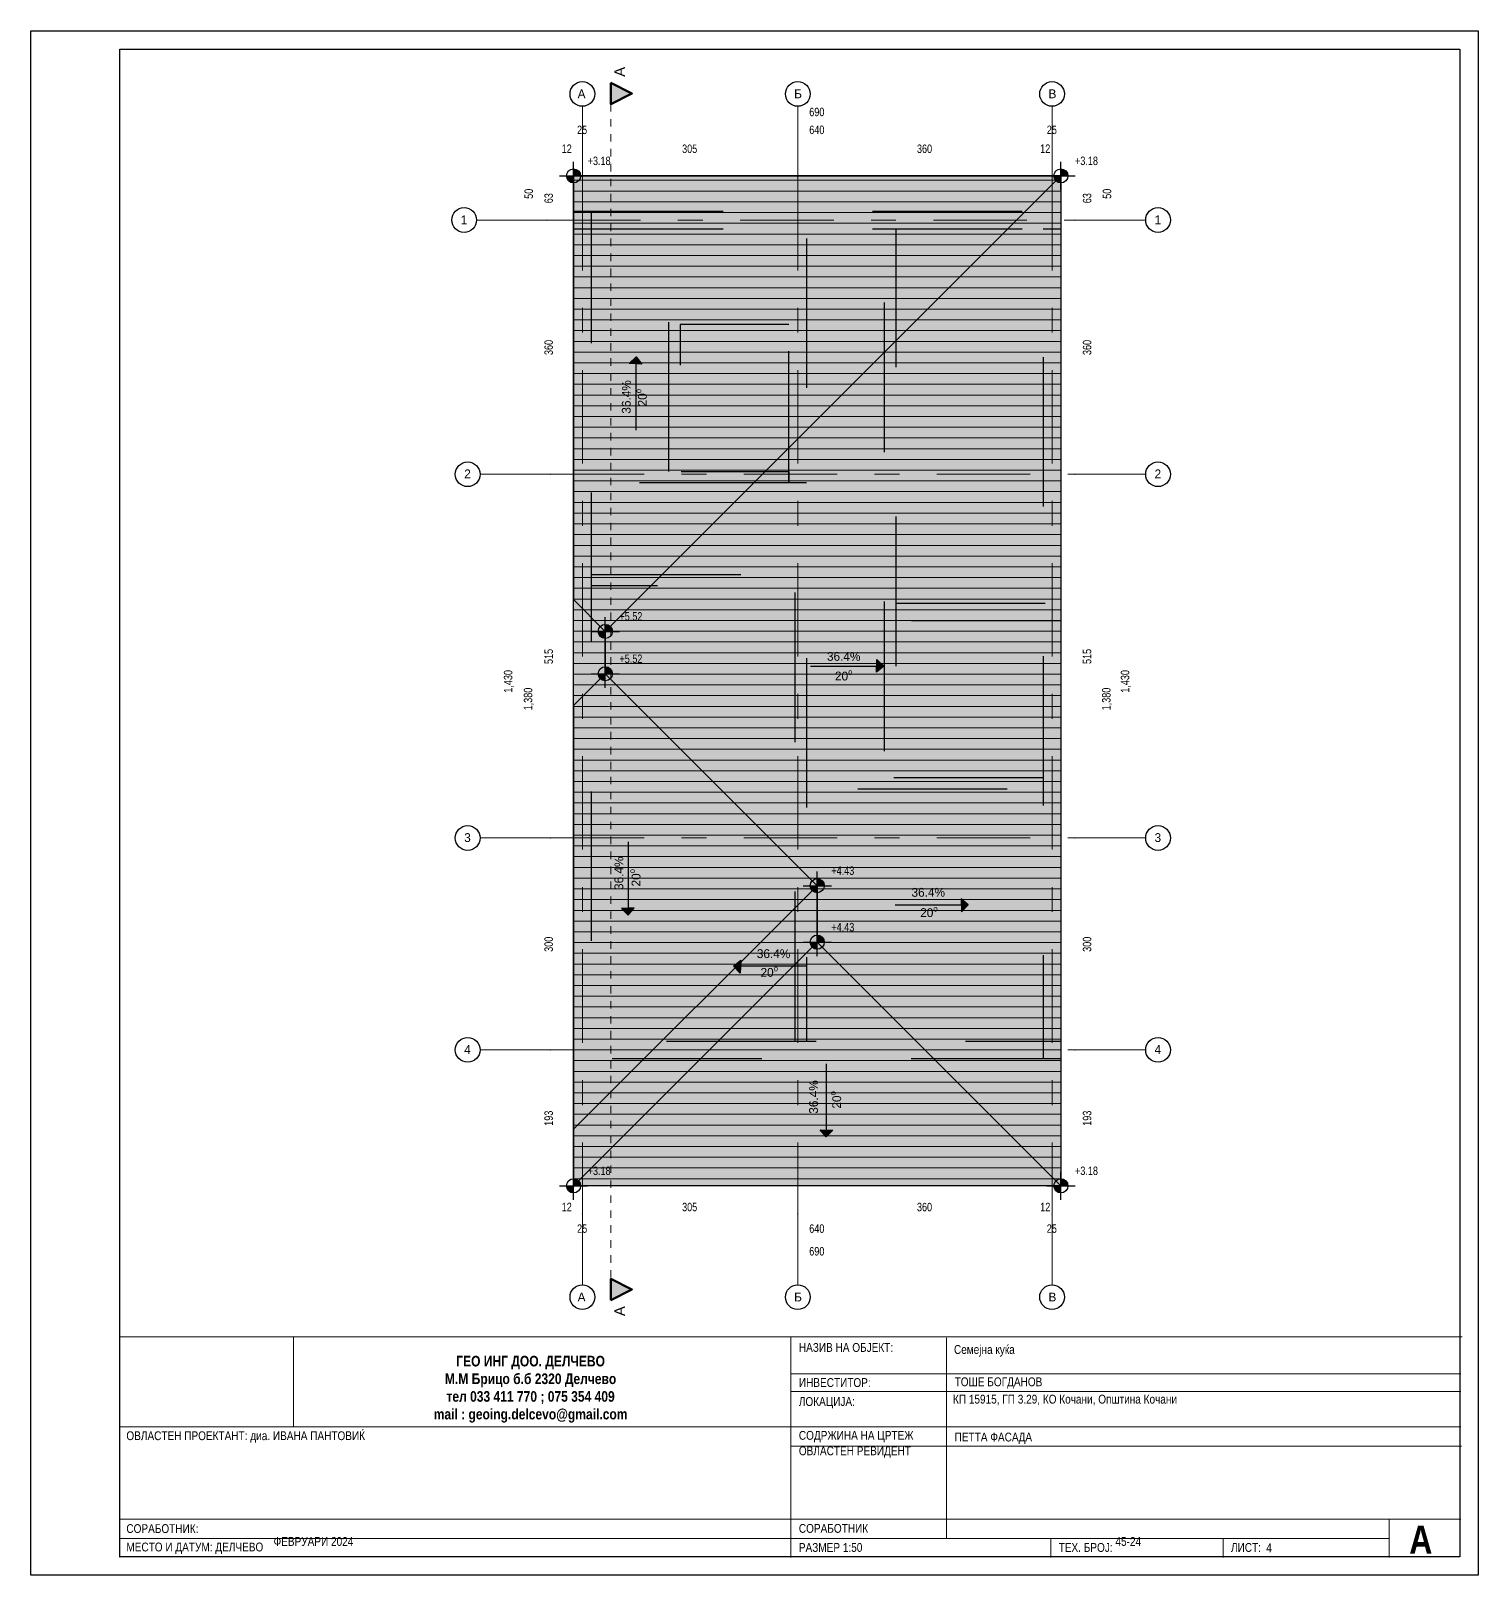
# Model space of a CAD drawing. Extents: x -1929 to 256751, y -18317 to 36108.
# Drawn here: x 4807 to 6856, y 29 to 2215 of the extents above; entities that cross this region are included whole.
import ezdxf

# ---------------------------------------------------------------- set-up
doc = ezdxf.new("R2010")
doc.units = 0
doc.header["$LTSCALE"] = 5
doc.header["$MEASUREMENT"] = 0
for name, pattern in [('- Двойно прекъснати линии', [1093.611073, 529.166651, -211.666656, 141.111112, -211.666656]), ('- Прекъснати линия', [423.333333, 211.666667, -211.666667]), ('- Скирити линии', [245, 200, -45])]:
    doc.linetypes.add(name, pattern=pattern)
for name, color, linetype in [('4 _ - Фрагмент - Разрез.2D Elements', 7, 'Continuous'), ('4 _ - Щриховки - Основни.2D Elements', 7, 'Continuous'), ('6 _ - Конструктивни оси.Dimensioning', 7, 'Continuous'), ('6 _ - Размери - Нива.Dimensioning', 7, 'Continuous'), ('7 _ - Основни елементи.2D Elements', 7, 'Continuous'), ('KEREMIDI', 7, 'Continuous'), ('Marker - Section', 7, 'Continuous')]:
    doc.layers.add(name, color=color, linetype=linetype)
doc.layers.add('6 _ - Размери - Конструктивни.Dimensioning', color=7, linetype='Continuous', true_color=0x636363)
doc.styles.add('GENERATED_STYLE_1', font='GOTHIC.TTF')
doc.styles.add('GENERATED_STYLE_2', font='GOTHICB.TTF')
doc.styles.add('GENERATED_STYLE_3', font='GOTHIC.TTF')
doc.styles.add('GENERATED_STYLE_4', font='arial.ttf')
pattern_1 = [(0, (-165.923, 1471.463), (0, 15.2), [])]

msp = doc.modelspace()

# ---------------------------------------------------------------- hatches: boundary and pattern name
at = {"layer": '4 _ - Щриховки - Основни.2D Elements', "linetype": 'Continuous', "lineweight": 15, "true_color": 0xd5aaaa}
for points in [[(5574.9, 1409.8), (5619.9, 1364.8), (6264.9, 2009.8), (5574.9, 2009.8)], [(5619.9, 1304.8), (5919.9, 1004.8), (5919.9, 924.8), (6264.9, 579.8), (6264.9, 2009.8), (5619.9, 1364.8)], [(5574.9, 1409.8), (5574.9, 1259.8), (5619.9, 1304.8), (5619.9, 1364.8)], [(5574.9, 659.8), (5919.9, 1004.8), (5619.9, 1304.8), (5574.9, 1259.8)], [(5574.9, 659.8), (5574.9, 579.8), (5919.9, 924.8), (5919.9, 1004.8)], [(5574.9, 579.8), (6264.9, 579.8), (5919.9, 924.8)]]:
    msp.add_hatch(color=9, dxfattribs=at).paths.add_polyline_path(points)
at = {"layer": '4 _ - Щриховки - Основни.2D Elements', "linetype": 'Continuous', "lineweight": 13}
h = msp.add_hatch(dxfattribs=at)
h.set_pattern_fill('PLANK_FLOOR_0001', color=256, scale=0.05, style=0, pattern_type=2)
h.set_pattern_definition(pattern_1)
h.paths.add_polyline_path([(5574.9, 1409.8), (5619.9, 1364.8), (6264.9, 2009.8), (5574.9, 2009.8)])
h = msp.add_hatch(dxfattribs=at)
h.set_pattern_fill('PLANK_FLOOR_0001', color=256, scale=0.05, style=0, pattern_type=2)
h.set_pattern_definition(pattern_1)
h.paths.add_polyline_path([(5619.9, 1304.8), (5919.9, 1004.8), (5919.9, 924.8), (6264.9, 579.8), (6264.9, 2009.8), (5619.9, 1364.8)])
for points in [[(5653.7, 1744), (5671.7, 1743.3), (5663.4, 1753.4)], [(6004.5, 1325.2), (6003.8, 1307.2), (6014, 1315.5)], [(6124.3, 967.9), (6133.7, 977.6), (6123.6, 986)], [(5642.7, 972.7), (5652.4, 963.2), (5660.7, 973.4)], [(5810.9, 881), (5811.6, 899.1), (5801.4, 890.7)], [(5942.1, 658.4), (5924.1, 659.1), (5932.4, 649)]]:
    msp.add_hatch(color=256, dxfattribs=at).paths.add_polyline_path(points)
h = msp.add_hatch(dxfattribs=at)
h.set_pattern_fill('PLANK_FLOOR_0001', color=256, scale=0.05, style=0, pattern_type=2)
h.set_pattern_definition(pattern_1)
h.paths.add_polyline_path([(5574.9, 1409.8), (5574.9, 1259.8), (5619.9, 1304.8), (5619.9, 1364.8)])
h = msp.add_hatch(dxfattribs=at)
h.set_pattern_fill('PLANK_FLOOR_0001', color=256, scale=0.05, style=0, pattern_type=2)
h.set_pattern_definition(pattern_1)
h.paths.add_polyline_path([(5574.9, 659.8), (5919.9, 1004.8), (5619.9, 1304.8), (5574.9, 1259.8)])
h = msp.add_hatch(dxfattribs=at)
h.set_pattern_fill('PLANK_FLOOR_0001', color=256, scale=0.05, style=0, pattern_type=2)
h.set_pattern_definition(pattern_1)
h.paths.add_polyline_path([(5574.9, 659.8), (5574.9, 579.8), (5919.9, 924.8), (5919.9, 1004.8)])
h = msp.add_hatch(dxfattribs=at)
h.set_pattern_fill('PLANK_FLOOR_0001', color=256, scale=0.05, style=0, pattern_type=2)
h.set_pattern_definition(pattern_1)
h.paths.add_polyline_path([(5574.9, 579.8), (6264.9, 579.8), (5919.9, 924.8)])
at = {"layer": '6 _ - Размери - Нива.Dimensioning', "linetype": 'Continuous', "lineweight": 50}
for points in [[(5574.9, 2009.8), (5584.9, 2009.8), (5584.1, 2013.6), (5581.9, 2016.9), (5578.7, 2019), (5574.9, 2019.8)], [(6264.9, 2009.8), (6274.9, 2009.8), (6274.1, 2013.6), (6271.9, 2016.9), (6268.7, 2019), (6264.9, 2019.8)], [(5574.9, 2009.8), (5564.9, 2009.8), (5565.6, 2006), (5567.8, 2002.7), (5571.1, 2000.6), (5574.9, 1999.8)], [(6264.9, 2009.8), (6254.9, 2009.8), (6255.6, 2006), (6257.8, 2002.7), (6261.1, 2000.6), (6264.9, 1999.8)], [(5619.9, 1364.8), (5609.9, 1364.8), (5610.6, 1361), (5612.8, 1357.7), (5616.1, 1355.6), (5619.9, 1354.8)], [(5619.9, 1364.8), (5629.9, 1364.8), (5629.1, 1368.6), (5626.9, 1371.9), (5623.7, 1374), (5619.9, 1374.8)], [(5619.9, 1304.8), (5629.9, 1304.8), (5629.1, 1308.6), (5626.9, 1311.9), (5623.7, 1314), (5619.9, 1314.8)], [(5619.9, 1304.8), (5609.9, 1304.8), (5610.6, 1301), (5612.8, 1297.7), (5616.1, 1295.6), (5619.9, 1294.8)], [(5919.9, 1004.8), (5929.9, 1004.8), (5929.1, 1008.6), (5926.9, 1011.9), (5923.7, 1014), (5919.9, 1014.8)], [(5919.9, 1004.8), (5909.9, 1004.8), (5910.6, 1001), (5912.8, 997.7), (5916.1, 995.6), (5919.9, 994.8)], [(5919.9, 924.8), (5909.9, 924.8), (5910.6, 921), (5912.8, 917.7), (5916.1, 915.6), (5919.9, 914.8)], [(5919.9, 924.8), (5929.9, 924.8), (5929.1, 928.6), (5926.9, 931.9), (5923.7, 934), (5919.9, 934.8)], [(5574.9, 579.8), (5564.9, 579.8), (5565.6, 576), (5567.8, 572.7), (5571.1, 570.6), (5574.9, 569.8)], [(5574.9, 579.8), (5584.9, 579.8), (5584.1, 583.6), (5581.9, 586.9), (5578.7, 589), (5574.9, 589.8)], [(6264.9, 579.8), (6254.9, 579.8), (6255.6, 576), (6257.8, 572.7), (6261.1, 570.6), (6264.9, 569.8)], [(6264.9, 579.8), (6274.9, 579.8), (6274.1, 583.6), (6271.9, 586.9), (6268.7, 589), (6264.9, 589.8)]]:
    msp.add_hatch(color=256, dxfattribs=at).paths.add_polyline_path(points)
at = {"layer": 'Marker - Section', "linetype": 'Continuous', "lineweight": 50}
for points in [[(5627.5, 2141.4), (5627.5, 2111.4), (5657.5, 2126.4)], [(5627.5, 418.1), (5657.5, 433.1), (5627.5, 448.1)]]:
    msp.add_hatch(color=256, dxfattribs=at).paths.add_polyline_path(points)

# ---------------------------------------------------------------- linework, layer by layer
at = {"layer": '4 _ - Щриховки - Основни.2D Elements', "linetype": 'Continuous', "lineweight": 25, "ltscale": 0.01, "flags": 128}
for points in [[(5574.9, 1409.8), (5619.9, 1364.8), (6264.9, 2009.8), (5574.9, 2009.8)], [(5619.9, 1304.8), (5619.9, 1364.8), (6264.9, 2009.8), (6264.9, 579.8), (5919.9, 924.8), (5919.9, 1004.8)], [(5574.9, 1409.8), (5619.9, 1364.8), (5619.9, 1304.8), (5574.9, 1259.8)], [(5574.9, 659.8), (5919.9, 1004.8), (5619.9, 1304.8), (5574.9, 1259.8)], [(5574.9, 659.8), (5574.9, 579.8), (5919.9, 924.8), (5919.9, 1004.8)], [(5574.9, 579.8), (5919.9, 924.8), (6264.9, 579.8)]]:
    msp.add_lwpolyline(points, close=True, dxfattribs=at)
at = {"layer": '4 _ - Щриховки - Основни.2D Elements', "linetype": 'Continuous', "lineweight": 13, "ltscale": 0.01, "flags": 128}
for points in [[(5653.7, 1744), (5663.4, 1753.4), (5671.7, 1743.3)], [(6004.5, 1325.2), (6014, 1315.5), (6003.8, 1307.2)], [(6124.3, 967.9), (6133.7, 977.6), (6123.6, 986)], [(5642.7, 972.7), (5652.4, 963.2), (5660.7, 973.4)], [(5810.9, 881), (5801.4, 890.7), (5811.6, 899.1)], [(5942.1, 658.4), (5932.4, 649), (5924.1, 659.1)]]:
    msp.add_lwpolyline(points, close=True, dxfattribs=at)
at = {"layer": '6 _ - Конструктивни оси.Dimensioning', "linetype": '- Двойно прекъснати линии', "lineweight": 13, "ltscale": 0.05}
for p, q in [((5587.4, 2008.3), (5587.4, 2108.3)), ((5892.4, 2008.3), (5892.4, 2108.3)), ((6252.4, 2008.3), (6252.4, 2108.3)), ((5587.4, 2008.3), (5587.4, 539.7)), ((5892.4, 2008.3), (5892.4, 539.7)), ((6252.4, 2008.3), (6252.4, 539.7)), ((5537.5, 1947.3), (5437.5, 1947.3)), ((5537.5, 1947.3), (6284.9, 1947.3)), ((6284.9, 1947.3), (6384.9, 1947.3)), ((5542.5, 1587.3), (5442.5, 1587.3)), ((5542.5, 1587.3), (6284.9, 1587.3)), ((6284.9, 1587.3), (6384.9, 1587.3)), ((5542.5, 1072.3), (5442.5, 1072.3)), ((5542.5, 1072.3), (6284.9, 1072.3)), ((6284.9, 1072.3), (6384.9, 1072.3)), ((5542.5, 772.3), (5442.5, 772.3)), ((5542.5, 772.3), (6284.9, 772.3)), ((6284.9, 772.3), (6384.9, 772.3)), ((5587.4, 539.7), (5587.4, 439.7)), ((5892.4, 539.7), (5892.4, 439.7)), ((6252.4, 539.7), (6252.4, 439.7))]:
    msp.add_line(p, q, dxfattribs=at)
at = {"layer": '6 _ - Конструктивни оси.Dimensioning', "linetype": 'Continuous', "lineweight": 25, "ltscale": 0.01}
for centre in [(5587.4, 2125.8), (5892.4, 2125.8), (6252.4, 2125.8), (5420, 1947.3), (6402.4, 1947.3), (5425, 1587.3), (6402.4, 1587.3), (5425, 1072.3), (6402.4, 1072.3), (5425, 772.3), (6402.4, 772.3), (5587.4, 422.2), (5892.4, 422.2), (6252.4, 422.2)]:
    msp.add_circle(centre, 17.5, dxfattribs=at)
at = {"layer": '6 _ - Конструктивни оси.Dimensioning', "linetype": '- Двойно прекъснати линии', "lineweight": 13, "ltscale": 0.01}
for p in [(5587.4, 2008.3), (5587.4, 2008.3), (5892.4, 2008.3), (5892.4, 2008.3), (6252.4, 2008.3), (6252.4, 2008.3), (5537.5, 1947.3), (5537.5, 1947.3), (6284.9, 1947.3), (6284.9, 1947.3), (5542.5, 1587.3), (5542.5, 1587.3), (6284.9, 1587.3), (6284.9, 1587.3), (5542.5, 1072.3), (5542.5, 1072.3), (6284.9, 1072.3), (6284.9, 1072.3), (5542.5, 772.3), (5542.5, 772.3), (6284.9, 772.3), (6284.9, 772.3), (5587.4, 539.7), (5587.4, 539.7), (5892.4, 539.7), (5892.4, 539.7), (6252.4, 539.7), (6252.4, 539.7)]:
    msp.add_point(p, dxfattribs=at)
at = {"layer": '6 _ - Размери - Нива.Dimensioning', "linetype": 'Continuous', "lineweight": 30, "ltscale": 0.01}
for p, q in [((5574.9, 1989.8), (5574.9, 2029.8)), ((6264.9, 1989.8), (6264.9, 2029.8)), ((5554.9, 2009.8), (5594.9, 2009.8)), ((6244.9, 2009.8), (6284.9, 2009.8)), ((5619.9, 1344.8), (5619.9, 1384.8)), ((5599.9, 1364.8), (5639.9, 1364.8)), ((5619.9, 1284.8), (5619.9, 1324.8)), ((5599.9, 1304.8), (5639.9, 1304.8)), ((5919.9, 984.8), (5919.9, 1024.8)), ((5899.9, 1004.8), (5939.9, 1004.8)), ((5919.9, 904.8), (5919.9, 944.8)), ((5899.9, 924.8), (5939.9, 924.8)), ((5574.9, 559.8), (5574.9, 599.8)), ((6264.9, 559.8), (6264.9, 599.8)), ((5554.9, 579.8), (5594.9, 579.8)), ((6244.9, 579.8), (6284.9, 579.8))]:
    msp.add_line(p, q, dxfattribs=at)
for centre in [(5574.9, 2009.8), (6264.9, 2009.8), (5619.9, 1364.8), (5619.9, 1304.8), (5919.9, 1004.8), (5919.9, 924.8), (5574.9, 579.8), (6264.9, 579.8)]:
    msp.add_circle(centre, 10, dxfattribs=at)
at = {"layer": '7 _ - Основни елементи.2D Elements', "linetype": 'Continuous', "lineweight": 13, "ltscale": 0.01}
for p, q in [((4932.4, 365.9), (6832.9, 365.9)), ((4932.4, 365.9), (4932.4, 53.7)), ((5178.6, 365.9), (5178.6, 238.5)), ((5882.6, 365.9), (5882.6, 53.7)), ((6103.1, 364.6), (6103.1, 80.7)), ((5882.6, 313.5), (6831.3, 313.5)), ((5882.6, 288.5), (6831.3, 288.5)), ((4932.4, 238.5), (6831.3, 238.5)), ((5881.9, 211.4), (6832.1, 211.4)), ((4932.4, 107.8), (6831.3, 107.8)), ((6729.5, 107.8), (6729.5, 53.7)), ((4932.4, 80.7), (6729.5, 80.7)), ((6250.5, 80.7), (6250.5, 53.7)), ((6494.5, 80.7), (6494.5, 53.7))]:
    msp.add_line(p, q, dxfattribs=at)
at = {"layer": '7 _ - Основни елементи.2D Elements', "linetype": 'Continuous', "lineweight": 25, "ltscale": 0.2, "flags": 128}
for points in [[(4806.6, 2215.1), (6855.6, 2215.1), (6855.6, 28.6), (4806.6, 28.6)], [(4932.4, 2189.3), (6829.8, 2189.3), (6829.8, 54.4), (4932.4, 54.4)]]:
    msp.add_lwpolyline(points, close=True, dxfattribs=at)
at = {"layer": '7 _ - Основни елементи.2D Elements', "linetype": '- Прекъснати линия', "lineweight": 25, "ltscale": 0.2, "flags": 128}
for points in [[(5574.9, 1959.8), (6264.9, 1959.8), (6264.9, 579.8), (5574.9, 579.8)], [(5574.9, 1934.8), (6239.9, 1934.8), (6239.9, 759.8)], [(6239.9, 1934.8), (6264.9, 1934.8)], [(5709.9, 1591), (5709.9, 1815.2), (5879.9, 1815.2)], [(5879.9, 1799.2), (5725.9, 1799.2), (5725.9, 1591)], [(5599.9, 1445.4), (5904.9, 1445.4), (5904.9, 784.8)], [(5888.9, 784.8), (5888.9, 1429.4), (5892.4, 1429.4), (5599.9, 1429.4)], [(6031.1, 1405), (6264.9, 1405)], [(6264.9, 1380), (6031.1, 1380)]]:
    msp.add_lwpolyline(points, dxfattribs=at)
for points in [[(5574.9, 1959.8), (5599.9, 1959.8), (5599.9, 759.8), (5574.9, 759.8)], [(5904.9, 1575), (5879.9, 1575), (5879.9, 1934.8), (5904.9, 1934.8)], [(6015.1, 1934.8), (6031.1, 1934.8), (6031.1, 1157.7), (6015.1, 1157.7)], [(5879.9, 1575), (5599.9, 1575), (5599.9, 1591), (5879.9, 1591)], [(6239.9, 1157.7), (5904.9, 1157.7), (5904.9, 1141.7), (6239.9, 1141.7)], [(6264.8, 759.8), (5574.9, 759.8), (5574.9, 784.8), (6264.8, 784.8)]]:
    msp.add_lwpolyline(points, close=True, dxfattribs=at)
at = {"layer": '7 _ - Основни елементи.2D Elements', "linetype": '- Скирити линии', "lineweight": 25, "ltscale": 0.2, "flags": 128}
for points in [[(5653.7, 1744), (5663.4, 1753.4), (5671.7, 1743.3)], [(6004.5, 1325.2), (6014, 1315.5), (6003.8, 1307.2)], [(6124.3, 967.9), (6133.7, 977.6), (6123.6, 986)], [(5642.7, 972.7), (5652.4, 963.2), (5660.7, 973.4)], [(5810.9, 881), (5801.4, 890.7), (5811.6, 899.1)], [(5942.1, 658.4), (5932.4, 649), (5924.1, 659.1)]]:
    msp.add_lwpolyline(points, close=True, dxfattribs=at)
at = {"layer": '7 _ - Основни елементи.2D Elements', "linetype": 'Continuous', "lineweight": 25, "ltscale": 0.2, "flags": 128}
for points in [[(5663.4, 1649.9), (5663.4, 1753.4)], [(5910.4, 1315.5), (6014, 1315.5)], [(5652.4, 1066.8), (5652.4, 963.2)], [(6030.2, 977.6), (6133.7, 977.6)], [(5905, 890.7), (5801.4, 890.7)], [(5932.4, 752.5), (5932.4, 649)]]:
    msp.add_lwpolyline(points, dxfattribs=at)
at = {"layer": 'KEREMIDI', "linetype": 'Continuous', "lineweight": 25, "ltscale": 0.01, "flags": 128}
for points in [[(5574.9, 2009.8), (6264.9, 2009.8)], [(5574.9, 1409.8), (5574.9, 2009.8)], [(6264.9, 2009.8), (5619.9, 1364.8)], [(5619.9, 1364.8), (6264.9, 2009.8)], [(6264.9, 2009.8), (6264.9, 579.8)], [(5619.9, 1364.8), (5574.9, 1409.8)], [(5574.9, 1409.8), (5619.9, 1364.8)], [(5574.9, 1259.8), (5574.9, 1409.8)], [(5619.9, 1364.8), (5619.9, 1304.8)], [(5619.9, 1304.8), (5619.9, 1364.8)], [(5574.9, 1259.8), (5619.9, 1304.8)], [(5619.9, 1304.8), (5574.9, 1259.8)], [(5619.9, 1304.8), (5919.9, 1004.8)], [(5919.9, 1004.8), (5619.9, 1304.8)], [(5574.9, 659.8), (5574.9, 1259.8)], [(5919.9, 1004.8), (5574.9, 659.8)], [(5574.9, 659.8), (5919.9, 1004.8)], [(5919.9, 1004.8), (5919.9, 924.8)], [(5919.9, 924.8), (5919.9, 1004.8)], [(5574.9, 579.8), (5919.9, 924.8)], [(5919.9, 924.8), (5574.9, 579.8)], [(5919.9, 924.8), (6264.9, 579.8)], [(6264.9, 579.8), (5919.9, 924.8)], [(5574.9, 579.8), (5574.9, 659.8)], [(6264.9, 579.8), (5574.9, 579.8)]]:
    msp.add_lwpolyline(points, dxfattribs=at)
at = {"layer": 'Marker - Section', "linetype": '- Прекъснати линия', "lineweight": 20, "ltscale": 0.01}
msp.add_line((5627.5, 2111.4), (5627.5, 448.1), dxfattribs=at)
at = {"layer": 'Marker - Section', "linetype": 'Continuous', "lineweight": 50, "ltscale": 0.01, "flags": 128}
for points in [[(5627.5, 2141.4), (5627.5, 2111.4), (5657.5, 2126.4)], [(5627.5, 418.1), (5627.5, 448.1), (5657.5, 433.1)]]:
    msp.add_lwpolyline(points, close=True, dxfattribs=at)

# ---------------------------------------------------------------- texts
at = {"layer": '4 _ - Фрагмент - Разрез.2D Elements', "linetype": 'Continuous', "lineweight": 35, "char_height": 12.5, "attachment_point": 5, "style": 'GENERATED_STYLE_1'}
for s, insert, rotation in [('\\A1;{\\pqc;\\fCentury Gothic|b0|i0|c204|p34;36.4%}', (5649.7, 1696.8), 89.7949), ('\\A1;{\\pqc;\\fCentury Gothic|b0|i0|c204|p34;20\\fCentury Gothic|b0|i0|c204|p34;\\A1{\\H.66x;\\Sо^  ;}}', (5672.3, 1695.8), 89.7949), ('\\A1;{\\pqc;\\fCentury Gothic|b0|i0|c204|p34;36.4%}', (5957.4, 1329.3), 359.7949), ('\\A1;{\\pqc;\\fCentury Gothic|b0|i0|c204|p34;20\\fCentury Gothic|b0|i0|c204|p34;\\A1{\\H.66x;\\Sо^  ;}}', (5957.4, 1301.6), 359.7949), ('\\A1;{\\pqc;\\fCentury Gothic|b0|i0|c204|p34;36.4%}', (5639.2, 1022.4), 89.7949), ('\\A1;{\\pqc;\\fCentury Gothic|b0|i0|c204|p34;20\\fCentury Gothic|b0|i0|c204|p34;\\A1{\\H.66x;\\Sо^  ;}}', (5663.4, 1016), 89.7949), ('\\A1;{\\pqc;\\fCentury Gothic|b0|i0|c204|p34;36.4%}', (6077.1, 995.3), 0.2051), ('\\A1;{\\pqc;\\fCentury Gothic|b0|i0|c204|p34;20\\fCentury Gothic|b0|i0|c204|p34;\\A1{\\H.66x;\\Sо^  ;}}', (6078.1, 966.6), 359.7949), ('\\A1;{\\pqc;\\fCentury Gothic|b0|i0|c204|p34;36.4%}', (5858.1, 908.4), 359.7949), ('\\A1;{\\pqc;\\fCentury Gothic|b0|i0|c204|p34;20\\fCentury Gothic|b0|i0|c204|p34;\\A1{\\H.66x;\\Sо^  ;}}', (5852, 882), 359.7949), ('\\A1;{\\pqc;\\fCentury Gothic|b0|i0|c204|p34;36.4%}', (5914.8, 705.6), 89.7949), ('\\A1;{\\pqc;\\fCentury Gothic|b0|i0|c204|p34;20\\fCentury Gothic|b0|i0|c204|p34;\\A1{\\H.66x;\\Sо^  ;}}', (5947.5, 701.5), 89.7949)]:
    msp.add_mtext(s, dxfattribs=dict(at, insert=insert, rotation=rotation))
at = {"layer": '4 _ - Фрагмент - Разрез.2D Elements', "linetype": 'Continuous', "lineweight": 35}
for s, insert, char_height, attachment_point, style in [('\\A1;{\\W0.850000x;\\pql;\\fCentury Gothic|b0|i0|c204|p34;НАЗИВ НА ОБЈЕКТ:}', (5893.9, 350.9), 12.5, 4, 'GENERATED_STYLE_1'), ('\\A1;{\\W0.850000x;\\pql;\\fCentury Gothic|b0|i0|c204|p34;Семејна куќа}', (6113.5, 346.2), 12.5, 4, 'GENERATED_STYLE_1'), ('\\A1;{\\W0.850000x;\\pqc;\\fCentury Gothic|b1|i0|c204|p34;ГЕО ИНГ ДОО. ДЕЛЧЕВО\\P\\pqc;\\fCentury Gothic|b1|i0|c204|p34;М.М Брицо б.б 2320 Делчево \\P\\pqc;\\fCentury Gothic|b1|i0|c204|p34;тел 033 411 770 ; 075 354 409 \\P\\pqc;\\fCentury Gothic|b1|i0|c204|p34;mail : geoing.delcevo@gmail.com\\P\\pqc;\\fCentury Gothic|b0|i0|c204|p34;\\H0.833333x;}', (5514.1, 291.8), 15, 5, 'GENERATED_STYLE_2'), ('\\A1;{\\W0.850000x;\\pql;\\fCentury Gothic|b0|i0|c204|p34;ИНВЕСТИТОР:}', (5893.9, 301.2), 12.5, 4, 'GENERATED_STYLE_1'), ('\\A1;{\\W0.850000x;\\pql;\\fCentury Gothic|b0|i0|c204|p34;ТОШЕ БОГДАНОВ}', (6114.5, 300.5), 12.5, 4, 'GENERATED_STYLE_1'), ('\\A1;{\\W0.850000x;\\pql;\\fCentury Gothic|b0|i0|c204|p34;ЛОКАЦИЈА:}', (5893.9, 272.6), 12.5, 4, 'GENERATED_STYLE_1'), ('\\A1;{\\W0.850000x;\\pql;\\fCentury Gothic|b0|i0|c204|p34;КП 15915, ГП 3.29, КО Кочани, Општина Кочани\\P\\pql;\\fCentury Gothic|b0|i0|c204|p34;}', (6112.1, 276.6), 12.5, 4, 'GENERATED_STYLE_1'), ('\\A1;{\\W0.850000x;\\pql;\\fCentury Gothic|b0|i0|c204|p34;ОВЛАСТЕН ПРОЕКТАНТ: д\\fCentury Gothic|b0|i0|c204|p34;иа\\fCentury Gothic|b0|i0|c204|p34;. ИВАНА ПАНТОВИЌ}', (4941.8, 224.2), 12.5, 4, 'GENERATED_STYLE_1'), ('\\A1;{\\W0.850000x;\\pql;\\fCentury Gothic|b0|i0|c204|p34;СОДРЖИНА НА ЦРТЕЖ}', (5893.9, 224.7), 12.5, 4, 'GENERATED_STYLE_1'), ('\\A1;{\\W0.850000x;\\pql;\\fCentury Gothic|b0|i0|c204|p34;ПЕТТА ФАСАДА}', (6114.5, 222.3), 12.5, 4, 'GENERATED_STYLE_1'), ('\\A1;{\\W0.850000x;\\pql;\\fCentury Gothic|b0|i0|c204|p34;ОВЛАСТЕН РЕВИДЕНТ\\P\\pqc;\\fCentury Gothic|b0|i0|c204|p34;}', (5893.9, 202.8), 12.5, 4, 'GENERATED_STYLE_1'), ('\\A1;{\\W0.850000x;\\pql;\\fCentury Gothic|b0|i0|c204|p34;СОРАБОТНИК:}', (4941.8, 94.4), 12.5, 4, 'GENERATED_STYLE_1'), ('\\A1;{\\W0.850000x;\\pql;\\fCentury Gothic|b0|i0|c204|p34;СОРАБОТНИК}', (5893.9, 94.7), 12.5, 4, 'GENERATED_STYLE_1'), ('\\A1;{\\W0.850000x;\\pql;\\fCentury Gothic|b1|i0|c204|p34;А}', (6758, 78.8), 40, 4, 'GENERATED_STYLE_2'), ('\\A1;{\\W0.850000x;\\pql;\\fCentury Gothic|b0|i0|c204|p34;МЕСТО И ДАТУМ: ДЕЛЧЕВО}', (4941.8, 66.6), 12.5, 4, 'GENERATED_STYLE_1'), ('\\A1;{\\W0.850000x;\\pql;\\fCentury Gothic|b0|i0|c204|p34;ФЕВРУАРИ 2024\\P\\pql;\\fCentury Gothic|b0|i0|c204|p34;}', (5150.2, 76.2), 12.5, 4, 'GENERATED_STYLE_1'), ('\\A1;{\\W0.850000x;\\pql;\\fCentury Gothic|b0|i0|c204|p34;РАЗМЕР 1:50}', (5893.9, 67.7), 12.5, 4, 'GENERATED_STYLE_1'), ('\\A1;{\\W0.850000x;\\pql;\\fCentury Gothic|b0|i0|c204|p34;ТЕХ. БРОЈ: }', (6261.7, 67.7), 12.5, 4, 'GENERATED_STYLE_1'), ('\\A1;{\\W0.850000x;\\pql;\\fCentury Gothic|b0|i0|c204|p34;45-24\\P\\pql;\\fCentury Gothic|b0|i0|c204|p34;}', (6342.1, 76.2), 12.5, 4, 'GENERATED_STYLE_1'), ('\\A1;{\\W0.850000x;\\pql;\\fCentury Gothic|b0|i0|c204|p34;ЛИСТ: }', (6505.7, 67.7), 12.5, 4, 'GENERATED_STYLE_1'), ('\\A1;{\\W0.850000x;\\pql;\\fCentury Gothic|b0|i0|c204|p34;4}', (6555.6, 67.2), 12.5, 4, 'GENERATED_STYLE_1')]:
    msp.add_mtext(s, dxfattribs=dict(at, insert=insert, char_height=char_height, attachment_point=attachment_point, style=style))
at = {"layer": '6 _ - Конструктивни оси.Dimensioning', "linetype": 'Continuous', "lineweight": 13, "char_height": 12.5, "attachment_point": 1, "style": 'GENERATED_STYLE_3'}
for s, insert in [('\\A1;{\\pql;\\pt0;\\fCentury Gothic|b0|i0|c0|p34;А}', (5580.7, 2132.2)), ('\\A1;{\\pql;\\pt0;\\fCentury Gothic|b0|i0|c0|p34;Б}', (5887.3, 2132.2)), ('\\A1;{\\pql;\\pt0;\\fCentury Gothic|b0|i0|c0|p34;В}', (6247.3, 2132.2)), ('\\A1;{\\pql;\\pt0;\\fCentury Gothic|b0|i0|c0|p34;1}', (5415.1, 1953.7)), ('\\A1;{\\pql;\\pt0;\\fCentury Gothic|b0|i0|c0|p34;1}', (6397.5, 1953.7)), ('\\A1;{\\pql;\\pt0;\\fCentury Gothic|b0|i0|c0|p34;2}', (5420.1, 1594.1)), ('\\A1;{\\pql;\\pt0;\\fCentury Gothic|b0|i0|c0|p34;2}', (6397.5, 1594.1)), ('\\A1;{\\pql;\\pt0;\\fCentury Gothic|b0|i0|c0|p34;3}', (5420.1, 1079.1)), ('\\A1;{\\pql;\\pt0;\\fCentury Gothic|b0|i0|c0|p34;3}', (6397.5, 1079.1)), ('\\A1;{\\pql;\\pt0;\\fCentury Gothic|b0|i0|c0|p34;4}', (5420.1, 779.1)), ('\\A1;{\\pql;\\pt0;\\fCentury Gothic|b0|i0|c0|p34;4}', (6397.5, 779.1)), ('\\A1;{\\pql;\\pt0;\\fCentury Gothic|b0|i0|c0|p34;А}', (5580.7, 428.6)), ('\\A1;{\\pql;\\pt0;\\fCentury Gothic|b0|i0|c0|p34;Б}', (5887.3, 428.6)), ('\\A1;{\\pql;\\pt0;\\fCentury Gothic|b0|i0|c0|p34;В}', (6247.3, 428.6))]:
    msp.add_mtext(s, dxfattribs=dict(at, insert=insert))
at = {"layer": '6 _ - Размери - Конструктивни.Dimensioning', "linetype": 'Continuous', "lineweight": 13, "char_height": 12, "attachment_point": 7, "style": 'GENERATED_STYLE_3'}
for s, insert in [('\\A1;{\\W0.800000x;\\pql;\\fCentury Gothic|b0|i0|c0|p34;690}', (5908.6, 2094.1)), ('\\A1;{\\W0.800000x;\\pql;\\fCentury Gothic|b0|i0|c0|p34;25}', (5579.9, 2068.8)), ('\\A1;{\\W0.800000x;\\pql;\\fCentury Gothic|b0|i0|c0|p34;640}', (5908.6, 2068.8)), ('\\A1;{\\W0.800000x;\\pql;\\fCentury Gothic|b0|i0|c0|p34;25}', (6244.9, 2068.8)), ('\\A1;{\\W0.800000x;\\pql;\\fCentury Gothic|b0|i0|c0|p34;12}', (5558.1, 2042.3)), ('\\A1;{\\W0.800000x;\\pql;\\fCentury Gothic|b0|i0|c0|p34;305}', (5728.6, 2042)), ('\\A1;{\\W0.800000x;\\pql;\\fCentury Gothic|b0|i0|c0|p34;360}', (6061.1, 2042)), ('\\A1;{\\W0.800000x;\\pql;\\fCentury Gothic|b0|i0|c0|p34;12}', (6235.6, 2042.3)), ('\\A1;{\\W0.800000x;\\pql;\\fCentury Gothic|b0|i0|c0|p34;12}', (5558.1, 543.9)), ('\\A1;{\\W0.800000x;\\pql;\\fCentury Gothic|b0|i0|c0|p34;305}', (5728.6, 543.6)), ('\\A1;{\\W0.800000x;\\pql;\\fCentury Gothic|b0|i0|c0|p34;360}', (6061.1, 543.6)), ('\\A1;{\\W0.800000x;\\pql;\\fCentury Gothic|b0|i0|c0|p34;12}', (6235.6, 543.9)), ('\\A1;{\\W0.800000x;\\pql;\\fCentury Gothic|b0|i0|c0|p34;25}', (5579.9, 513.1)), ('\\A1;{\\W0.800000x;\\pql;\\fCentury Gothic|b0|i0|c0|p34;640}', (5908.6, 513.1)), ('\\A1;{\\W0.800000x;\\pql;\\fCentury Gothic|b0|i0|c0|p34;25}', (6244.9, 513.1)), ('\\A1;{\\W0.800000x;\\pql;\\fCentury Gothic|b0|i0|c0|p34;690}', (5908.6, 481))]:
    msp.add_mtext(s, dxfattribs=dict(at, insert=insert))
at = {"layer": '6 _ - Размери - Конструктивни.Dimensioning', "linetype": 'Continuous', "lineweight": 13, "char_height": 12, "attachment_point": 7, "rotation": 90, "style": 'GENERATED_STYLE_3'}
for s, insert in [('\\A1;{\\W0.800000x;\\pql;\\fCentury Gothic|b0|i0|c0|p34;50}', (5517.6, 1977.3)), ('\\A1;{\\W0.800000x;\\pql;\\fCentury Gothic|b0|i0|c0|p34;50}', (6336.3, 1977.3)), ('\\A1;{\\W0.800000x;\\pql;\\fCentury Gothic|b0|i0|c0|p34;63}', (5545.8, 1971)), ('\\A1;{\\W0.800000x;\\pql;\\fCentury Gothic|b0|i0|c0|p34;63}', (6308.1, 1971)), ('\\A1;{\\W0.800000x;\\pql;\\fCentury Gothic|b0|i0|c0|p34;360}', (5545.8, 1756.1)), ('\\A1;{\\W0.800000x;\\pql;\\fCentury Gothic|b0|i0|c0|p34;360}', (6308.1, 1756.1)), ('\\A1;{\\W0.800000x;\\pql;\\fCentury Gothic|b0|i0|c0|p34;515}', (5545.8, 1318.6)), ('\\A1;{\\W0.800000x;\\pql;\\fCentury Gothic|b0|i0|c0|p34;515}', (6308.1, 1318.6)), ('\\A1;{\\W0.800000x;\\pql;\\fCentury Gothic|b0|i0|c0|p34;1,430}', (5490.5, 1278)), ('\\A1;{\\W0.800000x;\\pql;\\fCentury Gothic|b0|i0|c0|p34;1,430}', (6363.9, 1278)), ('\\A1;{\\W0.800000x;\\pql;\\fCentury Gothic|b0|i0|c0|p34;1,380}', (5518.7, 1253)), ('\\A1;{\\W0.800000x;\\pql;\\fCentury Gothic|b0|i0|c0|p34;1,380}', (6337.4, 1253)), ('\\A1;{\\W0.800000x;\\pql;\\fCentury Gothic|b0|i0|c0|p34;300}', (5545.8, 911.1)), ('\\A1;{\\W0.800000x;\\pql;\\fCentury Gothic|b0|i0|c0|p34;300}', (6308.1, 911.1)), ('\\A1;{\\W0.800000x;\\pql;\\fCentury Gothic|b0|i0|c0|p34;193}', (5545.8, 664.8)), ('\\A1;{\\W0.800000x;\\pql;\\fCentury Gothic|b0|i0|c0|p34;193}', (6308.1, 664.8))]:
    msp.add_mtext(s, dxfattribs=dict(at, insert=insert))
at = {"layer": '6 _ - Размери - Нива.Dimensioning', "linetype": 'Continuous', "lineweight": 13, "char_height": 12, "attachment_point": 7, "style": 'GENERATED_STYLE_3'}
for s, insert in [('\\A1;{\\W0.800000x;\\pql;\\fCentury Gothic|b0|i0|c0|p34;+3.18}', (5594.9, 2024.9)), ('\\A1;{\\W0.800000x;\\pql;\\fCentury Gothic|b0|i0|c0|p34;+3.18}', (6284.9, 2024.9)), ('\\A1;{\\W0.800000x;\\pql;\\fCentury Gothic|b0|i0|c0|p34;+5.52}', (5639.9, 1379.9)), ('\\A1;{\\W0.800000x;\\pql;\\fCentury Gothic|b0|i0|c0|p34;+5.52}', (5639.9, 1319.9)), ('\\A1;{\\W0.800000x;\\pql;\\fCentury Gothic|b0|i0|c0|p34;+4.43}', (5939.9, 1019.9)), ('\\A1;{\\W0.800000x;\\pql;\\fCentury Gothic|b0|i0|c0|p34;+4.43}', (5939.9, 939.9)), ('\\A1;{\\W0.800000x;\\pql;\\fCentury Gothic|b0|i0|c0|p34;+3.18}', (5594.9, 594.9)), ('\\A1;{\\W0.800000x;\\pql;\\fCentury Gothic|b0|i0|c0|p34;+3.18}', (6284.9, 594.9))]:
    msp.add_mtext(s, dxfattribs=dict(at, insert=insert))
at = {"layer": 'Marker - Section', "linetype": 'Continuous', "lineweight": 50, "char_height": 15, "rotation": 90, "style": 'GENERATED_STYLE_4'}
for s, insert, attachment_point in [('\\A1;{\\pqr;\\pt0;\\fArial|b0|i0|c0|p34;А}', (5647.6, 2164.1), 9), ('\\A1;{\\pql;\\pt0;\\fArial|b0|i0|c0|p34;А}', (5647.6, 395.4), 7)]:
    msp.add_mtext(s, dxfattribs=dict(at, insert=insert, attachment_point=attachment_point))

doc.saveas('drawing.dxf')
